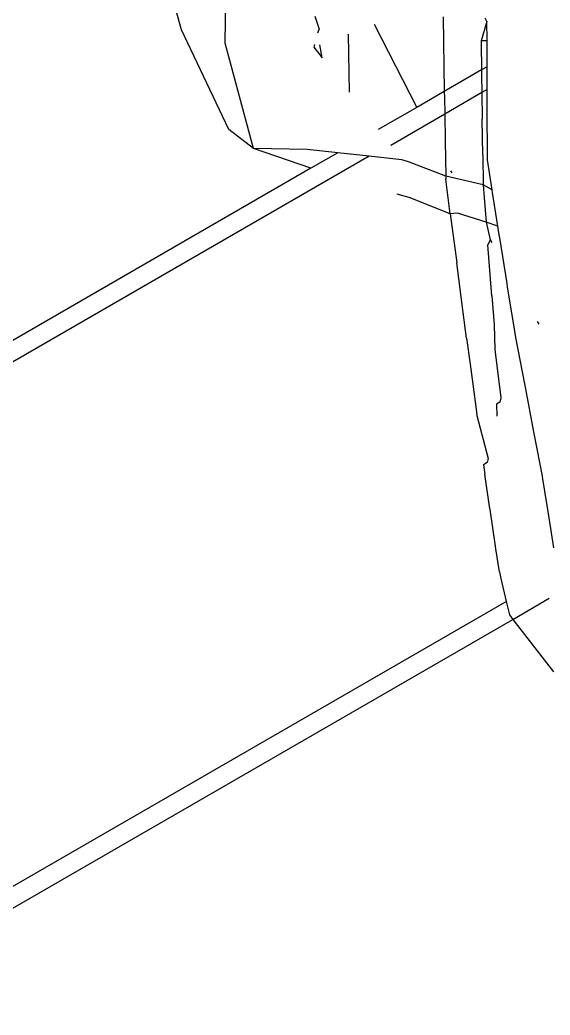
# Model space of a CAD drawing. Header units: inches. Extents: x 3324238 to 135265466, y -1036581 to 20094598.
# Drawn here: x 3354731.5626 to 3354731.7824, y -519088.3237 to -519087.911 of the extents above; entities that cross this region are included whole.
import ezdxf

# ---------------------------------------------------------------- set-up
doc = ezdxf.new("R2010")
doc.units = ezdxf.units.IN
doc.header["$MEASUREMENT"] = 0

msp = doc.modelspace()

# ---------------------------------------------------------------- linework, layer by layer
for p, q in [((3354731.62959, -519087.91516, 0.00267), (3354731.61439, -519087.86054, 0.00267)), ((3354731.64763, -519087.92069, 0.00267), (3354731.64819, -519087.89156, 0.00267)), ((3354731.68485, -519087.90941, 0.00267), (3354731.68656, -519087.91481, 0.00267)), ((3354731.73799, -519087.90974, 0.00267), (3354731.73851, -519087.94065, 0.00267)), ((3354731.75619, -519087.91168, 0.00267), (3354731.75548, -519087.91029, 0.00267)), ((3354731.68609, -519087.91641, 0.00267), (3354731.68656, -519087.91481, 0.00267)), ((3354731.70939, -519087.9128, 0.00267), (3354731.72706, -519087.94727, 0.00267)), ((3354731.75619, -519087.91168, 0.00267), (3354731.75378, -519087.91961, 0.00267)), ((3354731.75622, -519087.91962, 0.00267), (3354731.75619, -519087.91168, 0.00267)), ((3354731.6492, -519087.95647, 0.00267), (3354731.62959, -519087.91516, 0.00267)), ((3354731.69863, -519087.91687, 0.00267), (3354731.69902, -519087.94097, 0.00267)), ((3354731.65934, -519087.96432, 0.00267), (3354731.64763, -519087.92069, 0.00267)), ((3354731.68471, -519087.92118, 0.00267), (3354731.6844, -519087.92226, 0.00267)), ((3354731.6844, -519087.92226, 0.00267), (3354731.68792, -519087.92677, 0.00267)), ((3354731.68792, -519087.92677, 0.00267), (3354731.68695, -519087.92129, 0.00267)), ((3354731.75622, -519087.91962, 0.00267), (3354731.75378, -519087.91961, 0.00267)), ((3354731.75378, -519087.91961, 0.00267), (3354731.7538, -519087.92076, 0.00267)), ((3354731.7538, -519087.92076, 0.00267), (3354731.75395, -519087.93173, 0.00267)), ((3354731.75623, -519087.92377, 0.00267), (3354731.75622, -519087.91962, 0.00267)), ((3354731.75625, -519087.9304, 0.00267), (3354731.75623, -519087.92377, 0.00267)), ((3354731.75625, -519087.9304, 0.00267), (3354731.75395, -519087.93173, 0.00267)), ((3354731.75626, -519087.93293, 0.00267), (3354731.75625, -519087.9304, 0.00267)), ((3354731.75395, -519087.93173, 0.00267), (3354731.73851, -519087.94065, 0.00267)), ((3354731.75395, -519087.93173, 0.00267), (3354731.75398, -519087.93424, 0.00267)), ((3354731.75398, -519087.93424, 0.00267), (3354731.75408, -519087.94115, 0.00267)), ((3354731.75628, -519087.93987, 0.00267), (3354731.75626, -519087.93293, 0.00267)), ((3354731.73851, -519087.94065, 0.00267), (3354731.72706, -519087.94727, 0.00267)), ((3354731.73851, -519087.94065, 0.00267), (3354731.73855, -519087.94318, 0.00267)), ((3354731.73855, -519087.94318, 0.00267), (3354731.73866, -519087.95008, 0.00267)), ((3354731.75408, -519087.94115, 0.00267), (3354731.73866, -519087.95008, 0.00267)), ((3354731.75628, -519087.93987, 0.00267), (3354731.75408, -519087.94115, 0.00267)), ((3354731.75408, -519087.94115, 0.00267), (3354731.75423, -519087.95219, 0.00267)), ((3354731.75632, -519087.95098, 0.00267), (3354731.75628, -519087.93987, 0.00267)), ((3354731.72706, -519087.94727, 0.00267), (3354731.71114, -519087.95647, 0.00267)), ((3354731.73866, -519087.95008, 0.00267), (3354731.71629, -519087.96305, 0.00267)), ((3354731.73866, -519087.95008, 0.00267), (3354731.73884, -519087.96112, 0.00267)), ((3354731.75636, -519087.96471, 0.00267), (3354731.75632, -519087.95098, 0.00267)), ((3354731.75444, -519087.96694, 0.00267), (3354731.75423, -519087.95219, 0.00267)), ((3354731.65934, -519087.96432, 0.00267), (3354731.6492, -519087.95647, 0.00267)), ((3354731.68318, -519087.97246, 0.00267), (3354731.65934, -519087.96432, 0.00267)), ((3354731.68172, -519087.96467, 0.00267), (3354731.65934, -519087.96432, 0.00267)), ((3354731.73884, -519087.96112, 0.00267), (3354731.73909, -519087.97585, 0.00267)), ((3354731.70733, -519087.96749, 0.00267), (3354729.13698, -519089.45228, 0.00267)), ((3354731.69437, -519087.96616, 0.00267), (3354731.68172, -519087.96467, 0.00267)), ((3354731.69437, -519087.96616, 0.00267), (3354731.68318, -519087.97246, 0.00267)), ((3354731.69826, -519087.96649, 0.00267), (3354731.69437, -519087.96616, 0.00267)), ((3354731.70733, -519087.96749, 0.00267), (3354731.69826, -519087.96649, 0.00267)), ((3354731.70842, -519087.96761, 0.00267), (3354731.70733, -519087.96749, 0.00267)), ((3354731.72093, -519087.96899, 0.00267), (3354731.70842, -519087.96761, 0.00267)), ((3354731.75444, -519087.96694, 0.00267), (3354731.75461, -519087.97933, 0.00267)), ((3354731.75636, -519087.96582, 0.00267), (3354731.75636, -519087.96471, 0.00267)), ((3354731.75637, -519087.96903, 0.00267), (3354731.75636, -519087.96582, 0.00267)), ((3354731.68318, -519087.97246, 0.00267), (3354729.13495, -519089.44398, 0.00267)), ((3354731.72369, -519087.96991, 0.00267), (3354731.72093, -519087.96899, 0.00267)), ((3354731.73909, -519087.97585, 0.00267), (3354731.72369, -519087.96991, 0.00267)), ((3354731.75834, -519087.98141, 0.00267), (3354731.75637, -519087.96903, 0.00267)), ((3354731.73909, -519087.97585, 0.00267), (3354731.73911, -519087.9771, 0.00267)), ((3354731.75461, -519087.97933, 0.00267), (3354731.73909, -519087.97585, 0.00267)), ((3354731.74107, -519087.97354, 0.00267), (3354731.74157, -519087.97441, 0.00267)), ((3354731.74098, -519087.99144, 0.00267), (3354731.73911, -519087.9771, 0.00267)), ((3354731.75834, -519087.98141, 0.00267), (3354731.75461, -519087.97933, 0.00267)), ((3354731.75461, -519087.97933, 0.00267), (3354731.75503, -519087.98463, 0.00267)), ((3354731.72248, -519087.98428, 0.00267), (3354731.71897, -519087.98328, 0.00267)), ((3354731.7239, -519087.98468, 0.00267), (3354731.72248, -519087.98428, 0.00267)), ((3354731.74098, -519087.99144, 0.00267), (3354731.7239, -519087.98468, 0.00267)), ((3354731.75503, -519087.98463, 0.00267), (3354731.75584, -519087.9949, 0.00267)), ((3354731.75853, -519087.98259, 0.00267), (3354731.75834, -519087.98141, 0.00267)), ((3354731.76074, -519087.99647, 0.00267), (3354731.75853, -519087.98259, 0.00267)), ((3354731.74392, -519087.99109, 0.00267), (3354731.74098, -519087.99144, 0.00267)), ((3354731.74098, -519087.99144, 0.00267), (3354731.74364, -519088.01176, 0.00267)), ((3354731.75584, -519087.9949, 0.00267), (3354731.74392, -519087.99109, 0.00267)), ((3354731.76074, -519087.99647, 0.00267), (3354731.75584, -519087.9949, 0.00267)), ((3354731.75584, -519087.9949, 0.00267), (3354731.75757, -519088.00222, 0.00267)), ((3354731.76131, -519088.00006, 0.00267), (3354731.76074, -519087.99647, 0.00267)), ((3354731.76152, -519088.00136, 0.00267), (3354731.76131, -519088.00006, 0.00267)), ((3354731.76453, -519088.02029, 0.00267), (3354731.76152, -519088.00136, 0.00267)), ((3354731.75757, -519088.00222, 0.00267), (3354731.75658, -519088.00424, 0.00267)), ((3354731.75825, -519088.02545, 0.00267), (3354731.75658, -519088.00424, 0.00267)), ((3354731.75757, -519088.00222, 0.00267), (3354731.7582, -519088.0033, 0.00267)), ((3354731.74633, -519088.03239, 0.00267), (3354731.74364, -519088.01176, 0.00267)), ((3354731.76475, -519088.02167, 0.00267), (3354731.76453, -519088.02029, 0.00267)), ((3354731.76768, -519088.04006, 0.00267), (3354731.76475, -519088.02167, 0.00267)), ((3354731.75825, -519088.02545, 0.00267), (3354731.75921, -519088.03752, 0.00267)), ((3354731.74771, -519088.04294, 0.00267), (3354731.74633, -519088.03239, 0.00267)), ((3354731.75921, -519088.03752, 0.00267), (3354731.7595, -519088.04775, 0.00267)), ((3354731.77703, -519088.03604, 0.00267), (3354731.77768, -519088.03717, 0.00267)), ((3354731.76819, -519088.04269, 0.00267), (3354731.76768, -519088.04006, 0.00267)), ((3354731.77187, -519088.06199, 0.00267), (3354731.76819, -519088.04269, 0.00267)), ((3354731.74771, -519088.04294, 0.00267), (3354731.74916, -519088.05376, 0.00267)), ((3354731.7595, -519088.04775, 0.00267), (3354731.76189, -519088.06776, 0.00267)), ((3354731.74916, -519088.05376, 0.00267), (3354731.75181, -519088.07357, 0.00267)), ((3354731.77213, -519088.06335, 0.00267), (3354731.77187, -519088.06199, 0.00267)), ((3354731.77566, -519088.08189, 0.00267), (3354731.77213, -519088.06335, 0.00267)), ((3354731.76152, -519088.06953, 0.00267), (3354731.76015, -519088.07032, 0.00267)), ((3354731.76015, -519088.07032, 0.00267), (3354731.7603, -519088.07536, 0.00267)), ((3354731.76189, -519088.06776, 0.00267), (3354731.76152, -519088.06953, 0.00267)), ((3354731.75181, -519088.07357, 0.00267), (3354731.75201, -519088.07506, 0.00267)), ((3354731.75201, -519088.07506, 0.00267), (3354731.75663, -519088.09288, 0.00267)), ((3354731.77591, -519088.08316, 0.00267), (3354731.77566, -519088.08189, 0.00267)), ((3354731.77916, -519088.10022, 0.00267), (3354731.77591, -519088.08316, 0.00267)), ((3354731.75627, -519088.09458, 0.00267), (3354731.75474, -519088.09547, 0.00267)), ((3354731.75474, -519088.09547, 0.00267), (3354731.75527, -519088.0994, 0.00267)), ((3354731.75663, -519088.09288, 0.00267), (3354731.75627, -519088.09458, 0.00267)), ((3354731.75729, -519088.11285, 0.00267), (3354731.75527, -519088.0994, 0.00267)), ((3354731.77938, -519088.10136, 0.00267), (3354731.77916, -519088.10022, 0.00267)), ((3354731.78198, -519088.11748, 0.00267), (3354731.77938, -519088.10136, 0.00267)), ((3354731.75747, -519088.11408, 0.00267), (3354731.75729, -519088.11285, 0.00267)), ((3354731.75975, -519088.12927, 0.00267), (3354731.75747, -519088.11408, 0.00267)), ((3354731.78398, -519088.12991, 0.00267), (3354731.78198, -519088.11748, 0.00267)), ((3354731.7599, -519088.13029, 0.00267), (3354731.75975, -519088.12927, 0.00267)), ((3354731.76134, -519088.13987, 0.00267), (3354731.7599, -519088.13029, 0.00267)), ((3354731.76134, -519088.13987, 0.00267), (3354731.76198, -519088.14262, 0.00267)), ((3354731.76198, -519088.14262, 0.00267), (3354731.7642, -519088.15221, 0.00267)), ((3354729.30681, -519089.57127, 0.00267), (3354731.7642, -519088.15221, 0.00267)), ((3354731.7642, -519088.15221, 0.00267), (3354731.7655, -519088.15778, 0.00267)), ((3354731.76691, -519088.1596, 0.00267), (3354731.78204, -519088.15086, 0.00267)), ((3354731.7655, -519088.15778, 0.00267), (3354731.76691, -519088.1596, 0.00267)), ((3354729.3579, -519089.55072, 0.00267), (3354731.76691, -519088.1596, 0.00267)), ((3354731.76691, -519088.1596, 0.00267), (3354731.78382, -519088.1814, 0.00267))]:
    msp.add_line(p, q)

doc.saveas('drawing.dxf')
